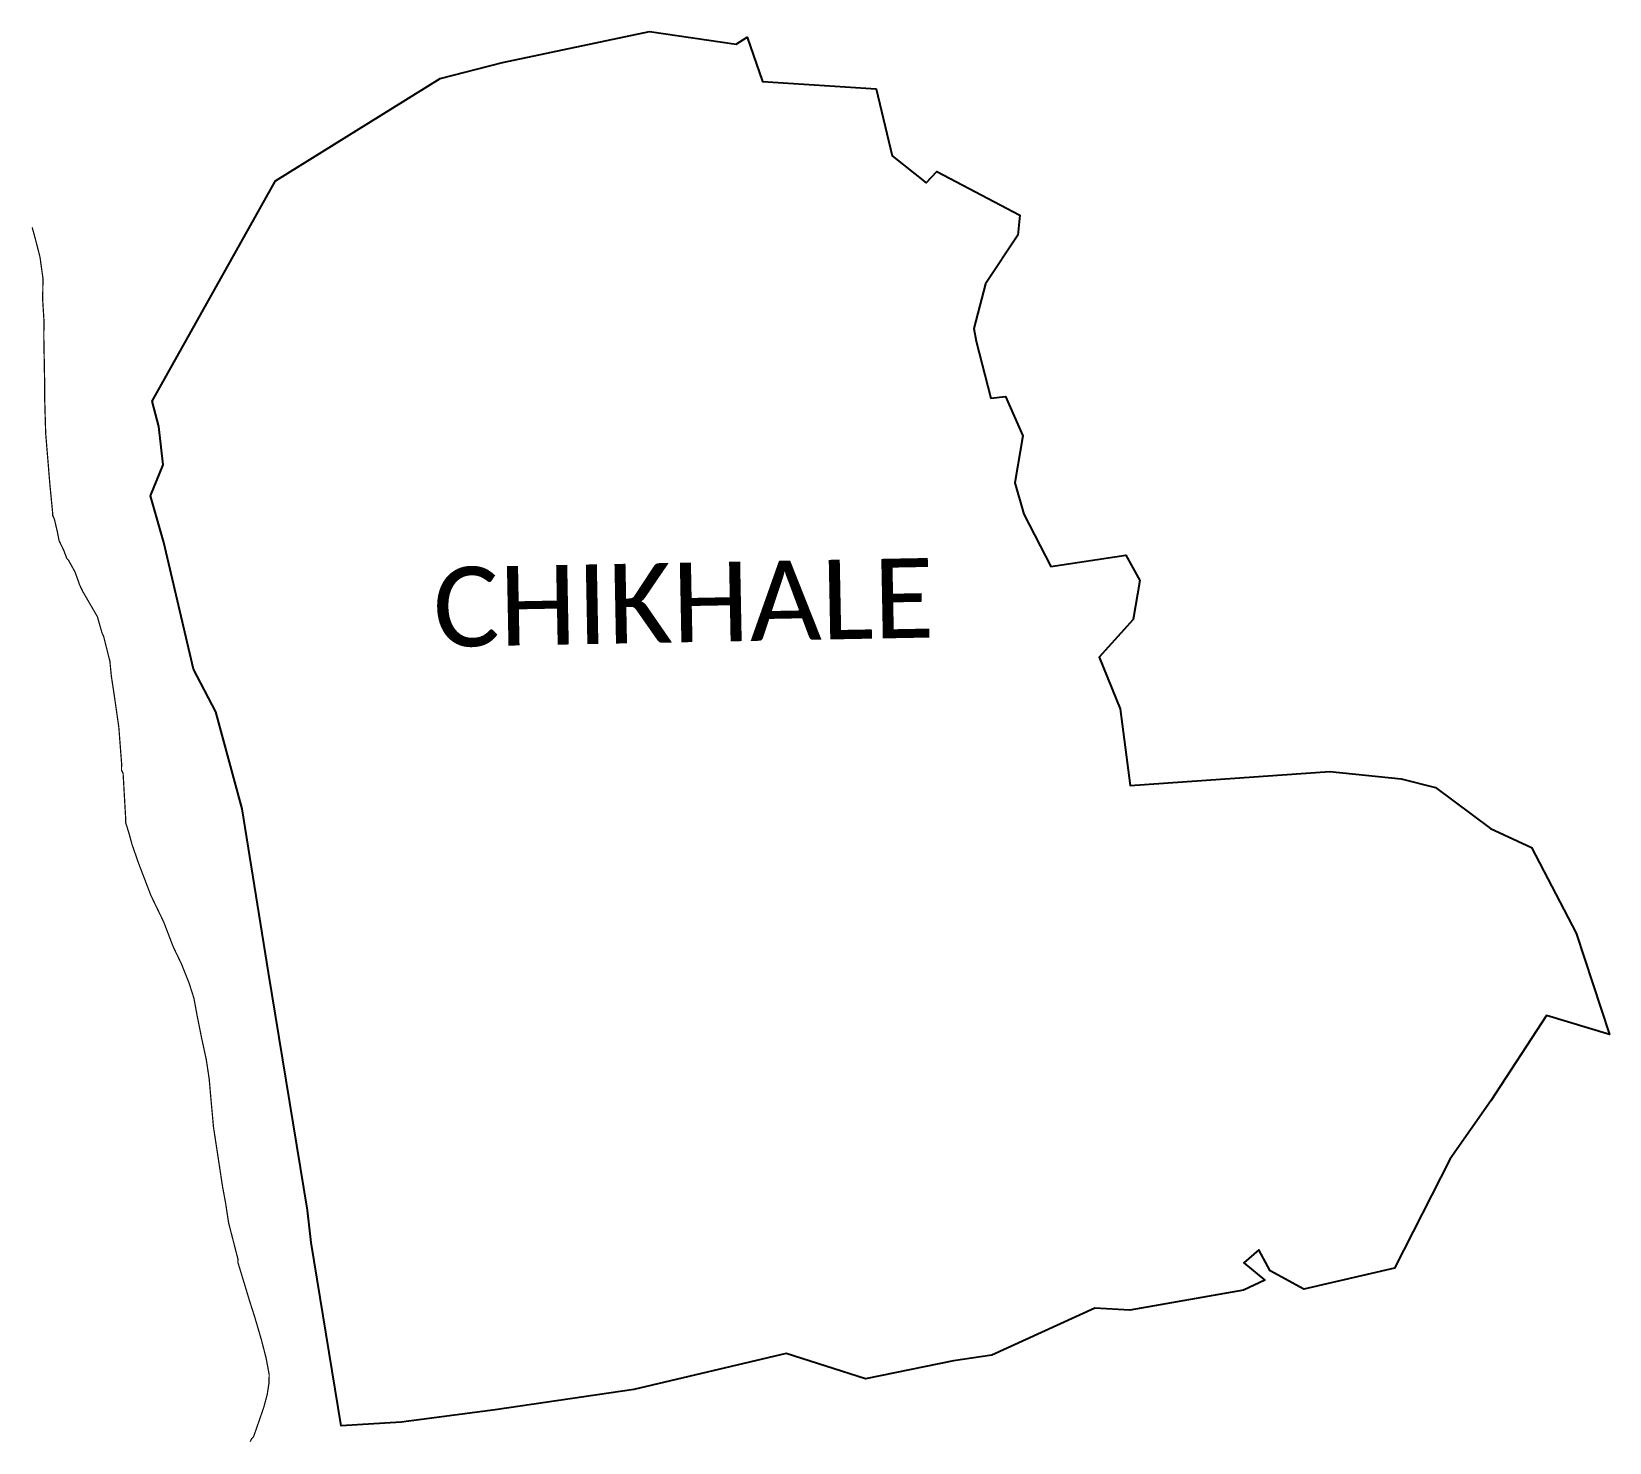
# Model space of a CAD drawing. Header units: metres. Extents: x 260285 to 264081, y 2217241 to 2220636.
import ezdxf

# ---------------------------------------------------------------- set-up
doc = ezdxf.new("R2010")
doc.units = ezdxf.units.M
for name, color, linetype in [('LOW TIDE LINE', 5, 'Continuous'), ('village', 3, 'Continuous'), ('VILLAGE NAME', 250, 'Continuous')]:
    doc.layers.add(name, color=color, linetype=linetype)
doc.styles.get("Standard").update_dxf_attribs({"font": 'simplex.shx'})

msp = doc.modelspace()

# ---------------------------------------------------------------- linework, layer by layer
at = {"layer": 'LOW TIDE LINE', "lineweight": 18, "const_width": 3}
msp.add_lwpolyline([(260810.4, 2217243), (260814.4, 2217250.8), (260818.4, 2217254.7), (260822.6, 2217266.5), (260843.2, 2217325.7), (260851.6, 2217357.2), (260855.9, 2217384.9), (260856.2, 2217404.7), (260852.6, 2217424.5), (260848.9, 2217444.4), (260837.6, 2217488.1), (260822.5, 2217539.8), (260807.4, 2217587.5), (260780.9, 2217675), (260781, 2217683), (260758.5, 2217770.4), (260751.3, 2217818), (260743.9, 2217857.8), (260733.1, 2217929.2), (260722.2, 2218000.6), (260715.4, 2218076), (260712, 2218115.6), (260704.8, 2218163.3), (260693.6, 2218214.9), (260682.5, 2218270.5), (260675.2, 2218310.2), (260663.8, 2218346), (260644.7, 2218393.8), (260625.5, 2218433.7), (260602.6, 2218493.4), (260575.7, 2218549.3), (260571.8, 2218557.2), (260541.3, 2218636.9), (260526.1, 2218680.7), (260518.6, 2218708.5), (260511, 2218732.4), (260511.1, 2218740.3), (260504.8, 2218851.2), (260500.9, 2218859.2), (260501.2, 2218875.1), (260494.5, 2218962.3), (260483.7, 2219037.7), (260476.5, 2219085.3), (260473, 2219121), (260458, 2219180.6), (260454.2, 2219188.6), (260442.9, 2219228.4), (260431.3, 2219248.3), (260408.1, 2219288.3), (260400.4, 2219304.2), (260389, 2219336.1), (260373.5, 2219364), (260369.6, 2219368), (260362, 2219387.9), (260350.5, 2219411.9), (260346.8, 2219431.7), (260339.3, 2219463.5), (260335.5, 2219471.5), (260335.5, 2219475.4), (260328.6, 2219546.8), (260318.5, 2219669.7), (260315.9, 2219760.9), (260316.2, 2219780.7), (260314, 2219903.5), (260314.5, 2219939.1), (260311.3, 2219990.6), (260312, 2220042.1), (260304.8, 2220093.7), (260293.6, 2220137.4), (260286, 2220165.2)], dxfattribs=at)
at = {"layer": 'village', "color": 3}
msp.add_polyline3d([(262903.5, 2219006.2, 0), (262927.6, 2218822.2, 0), (263408.5, 2218855.4, 0), (263579.5, 2218837.8, 0), (263662.1, 2218817.2, 0), (263794.9, 2218718.4, 0), (263893.5, 2218673.3, 0), (264000.9, 2218466.6, 0), (264080.9, 2218223, 0), (263929.8, 2218268.4, 0), (263795.8, 2218063.7, 0), (263697.3, 2217923.5, 0), (263563.5, 2217660.7, 0), (263345.4, 2217610, 0), (263264.4, 2217654.4, 0), (263237.5, 2217704.7, 0), (263201.6, 2217673.3, 0), (263251.6, 2217631.6, 0), (263200.2, 2217608.2, 0), (262927, 2217559.4, 0), (262843.1, 2217564.3, 0), (262595, 2217451.5, 0), (262502.8, 2217437.6, 0), (262290.7, 2217394.5, 0), (262100.1, 2217455.5, 0), (261733.6, 2217369.1, 0), (261399.7, 2217320.3, 0), (261174.2, 2217290.4, 0), (261029.4, 2217281.8, 0), (260957.4, 2217722.7, 0), (260948.1, 2217800.6, 0), (260854.4, 2218372, 0), (260791.6, 2218766, 0), (260727.9, 2218999, 0), (260674.1, 2219102, 0), (260602.7, 2219406.9, 0), (260571, 2219519.3, 0), (260601.5, 2219593.5, 0), (260590.8, 2219685.9, 0), (260574.4, 2219746.7, 0), (260871.8, 2220277.1, 0), (261267.4, 2220522.8, 0), (261417.9, 2220561.6, 0), (261771.5, 2220636.1, 0), (261980.1, 2220605.9, 0), (262006.2, 2220622.5, 0), (262043, 2220516.1, 0), (262316.8, 2220498, 0), (262355.3, 2220336.9, 0), (262436.6, 2220271.8, 0), (262462.4, 2220299.4, 0), (262662.2, 2220194.6, 0), (262657.3, 2220146.5, 0), (262579.3, 2220029.3, 0), (262551.7, 2219922, 0), (262557.3, 2219890.9, 0), (262592.4, 2219753.7, 0), (262628, 2219758.1, 0), (262669.8, 2219663.5, 0), (262650.6, 2219550.3, 0), (262672, 2219474.9, 0), (262736.5, 2219348.9, 0), (262917.3, 2219376.5, 0), (262950.7, 2219315.2, 0), (262935.1, 2219221.3, 0), (262853.1, 2219130.8, 0)], close=True, dxfattribs=at)

# ---------------------------------------------------------------- texts
at = {"layer": 'VILLAGE NAME', "insert": (261248.8, 2219346.6), "char_height": 191.456, "attachment_point": 1, "rotation": 1.1028}
msp.add_mtext_dynamic_manual_height_columns('{\\fCalibri|b0|i0|c0|p34;CHIKHALE}', width=161.46, gutter_width=957.3, heights=[0], dxfattribs=at)

doc.saveas('drawing.dxf')
